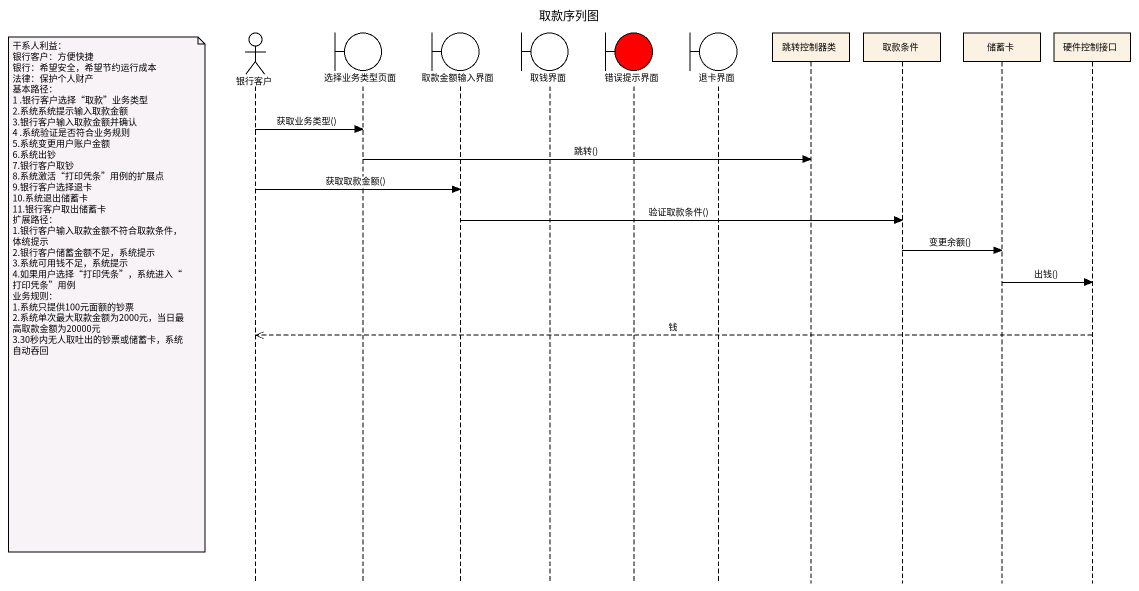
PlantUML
@startuml
title 取款序列图
hide footbox
actor 银行客户
boundary 选择业务类型页面
boundary 取款金额输入界面
boundary 取钱界面
boundary 错误提示界面 #FF0000
boundary 退卡界面
participant 跳转控制器类
participant 取款条件
participant 储蓄卡
participant 硬件控制接口

银行客户 -> 选择业务类型页面 : 获取业务类型()
选择业务类型页面 -> 跳转控制器类 : 跳转()
银行客户 -> 取款金额输入界面 : 获取取款金额()
取款金额输入界面 -> 取款条件 : 验证取款条件()
取款条件 -> 储蓄卡 : 变更余额()
储蓄卡 -> 硬件控制接口 : 出钱()
note left of 银行客户
  干系人利益：
  银行客户：方便快捷
  银行：希望安全，希望节约运行成本
  法律：保护个人财产
  基本路径：
  1 .银行客户选择“取款”业务类型
  2.系统系统提示输入取款金额
  3.银行客户输入取款金额并确认
  4 .系统验证是否符合业务规则
  5.系统变更用户账户金额
  6.系统出钞
  7.银行客户取钞
  8.系统激活“打印凭条”用例的扩展点
  9.银行客户选择退卡
  10.系统退出储蓄卡
  11.银行客户取出储蓄卡
  扩展路径：
  1.银行客户输入取款金额不符合取款条件，体统提示
  2.银行客户储蓄金额不足，系统提示
  3.系统可用钱不足，系统提示
  4.如果用户选择“打印凭条”，系统进入“打印凭条”用例
  业务规则：
  1.系统只提供100元面额的钞票
  2.系统单次最大取款金额为2000元，当日最高取款金额为20000元
  3.30秒内无人取吐出的钞票或储蓄卡，系统自动吞回
end note
硬件控制接口 -->> 银行客户 : 钱
@enduml
